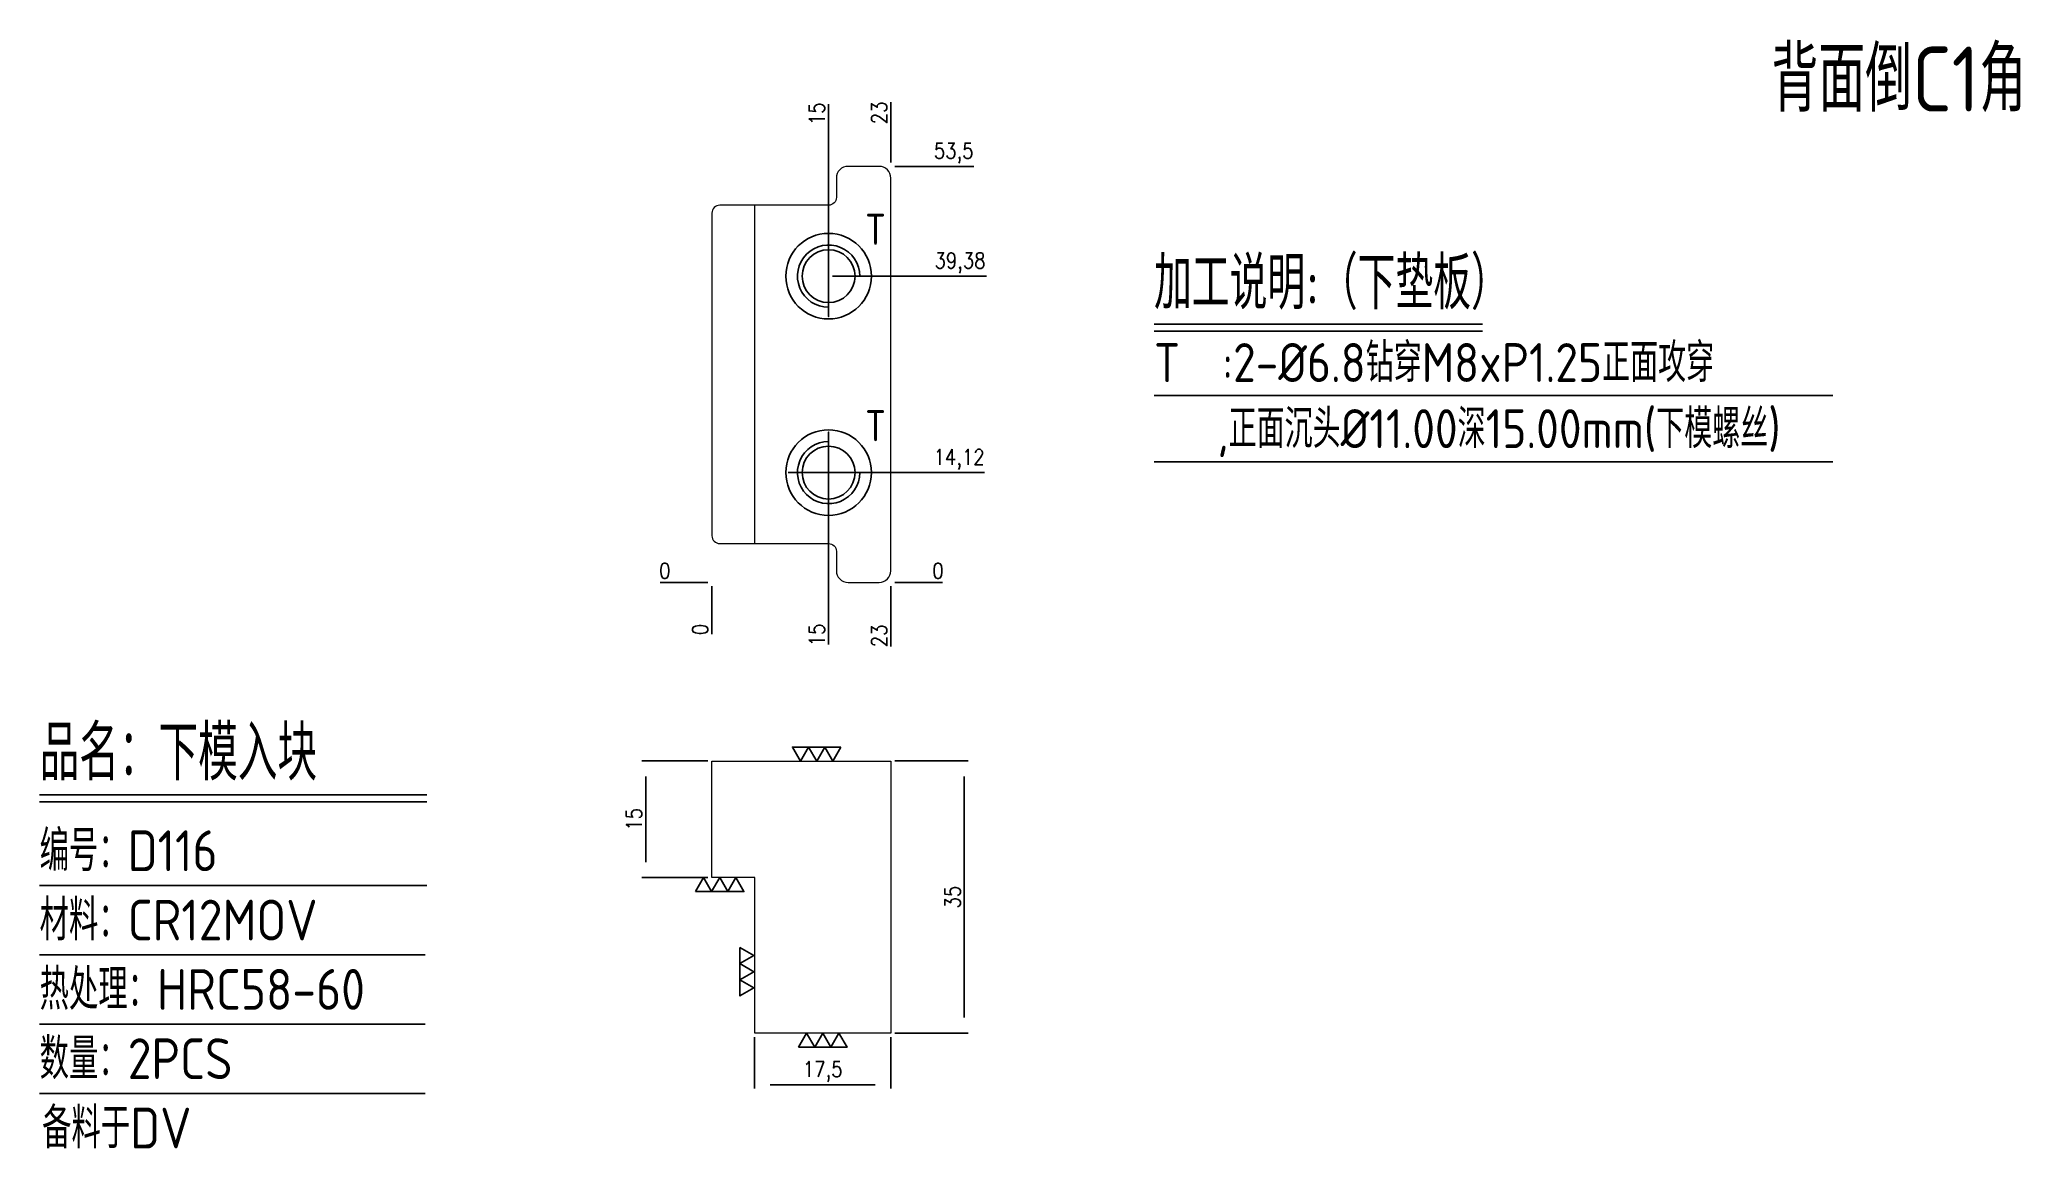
# Model space of a CAD drawing. Header units: millimetres. Extents: x 108112 to 108367, y -5225 to -5082.
import ezdxf
from ezdxf.enums import TextEntityAlignment as Align

# ---------------------------------------------------------------- set-up
doc = ezdxf.new("R2010")
doc.units = ezdxf.units.MM
doc.linetypes.add('CENTER', pattern=[0])
doc.linetypes.add('HIDDEN', pattern=[0])
for name, color, linetype in [('DIM', 4, 'Continuous'), ('LB_P', 2, 'Continuous'), ('TEXT', 4, 'Continuous')]:
    doc.layers.add(name, color=color, linetype=linetype)
doc.styles.add('gbenor', font='gbenor.shx', dxfattribs={"bigfont": 'gbcbig.shx'})
doc.styles.get("Standard").update_dxf_attribs({"font": 'txt.shx', "width": 0.85, "bigfont": 'ctxt.shx'})
doc.dimstyles.new('T-2-WX', dxfattribs={"dimtxt": 2, "dimasz": 2, "dimexe": 0.5, "dimexo": 0.5, "dimgap": 0.5, "dimtad": 1, "dimtxsty": 'Standard', "dimblk": 'OPEN30', "dimcen": 0, "dimazin": 3, "dimtfac": 1, "dimtmove": 0, "dimatfit": 3, "dimldrblk": 'OPEN30', "dimlwd": -1, "dimlwe": -1})

# ---------------------------------------------------------------- blocks, each defined once
blk = doc.blocks.new('*D7579')
at = {"layer": 'Defpoints', "color": 0}
for p in [(108198.7, -5152.11), (108221.7, -5152.11), (108226.7, -5152.11)]:
    blk.add_point(p, dxfattribs=at)
at = {"layer": 'DIM', "color": 0, "linetype": 'Continuous'}
blk.add_line((108222.2, -5152.11), (108228.34, -5152.11), dxfattribs=at)
at = {"layer": 'DIM', "color": 0, "insert": (108227.77, -5150.61), "char_height": 2, "attachment_point": 5}
blk.add_mtext('0', dxfattribs=at)
blk = doc.blocks.new('_Open30')
blk = doc.blocks.new('*D7580')
at = {"layer": 'Defpoints', "color": 0}
for p in [(108213.7, -5137.99), (108226.7, -5137.99), (108198.7, -5152.11)]:
    blk.add_point(p, dxfattribs=at)
at = {"layer": 'DIM', "color": 0, "linetype": 'Continuous'}
for p, q in [((108214.2, -5137.99), (108218.7, -5137.99)), ((108218.7, -5137.99), (108222.7, -5137.99)), ((108222.7, -5137.99), (108233.76, -5137.99))]:
    blk.add_line(p, q, dxfattribs=at)
at = {"layer": 'DIM', "color": 0, "insert": (108230.48, -5136.29), "char_height": 2, "attachment_point": 5}
blk.add_mtext('14,12', dxfattribs=at)
blk = doc.blocks.new('*D7581')
at = {"layer": 'Defpoints', "color": 0}
for p in [(108213.7, -5112.73), (108226.7, -5112.73), (108198.7, -5152.11)]:
    blk.add_point(p, dxfattribs=at)
at = {"layer": 'DIM', "color": 0, "linetype": 'Continuous'}
for p, q in [((108214.2, -5112.73), (108218.7, -5112.73)), ((108218.7, -5112.73), (108222.7, -5112.73)), ((108222.7, -5112.73), (108234, -5112.73))]:
    blk.add_line(p, q, dxfattribs=at)
at = {"layer": 'DIM', "color": 0, "insert": (108230.6, -5111.03), "char_height": 2, "attachment_point": 5}
blk.add_mtext('39,38', dxfattribs=at)
blk = doc.blocks.new('*D7582')
at = {"layer": 'Defpoints', "color": 0}
for p in [(108221.7, -5098.61), (108226.7, -5098.61), (108198.7, -5152.11)]:
    blk.add_point(p, dxfattribs=at)
at = {"layer": 'DIM', "color": 0, "linetype": 'Continuous'}
for p, q in [((108222.2, -5098.61), (108225.7, -5098.61)), ((108225.7, -5098.61), (108222.7, -5098.61)), ((108222.7, -5098.61), (108232.38, -5098.61))]:
    blk.add_line(p, q, dxfattribs=at)
at = {"layer": 'DIM', "color": 0, "insert": (108229.79, -5096.91), "char_height": 2, "attachment_point": 5}
blk.add_mtext('53,5', dxfattribs=at)
blk = doc.blocks.new('*D7583')
at = {"layer": 'Defpoints', "color": 0}
for p in [(108193.7, -5152.11), (108198.7, -5152.11), (108198.7, -5152.11)]:
    blk.add_point(p, dxfattribs=at)
at = {"layer": 'DIM', "color": 0, "linetype": 'Continuous'}
blk.add_line((108198.2, -5152.11), (108192.07, -5152.11), dxfattribs=at)
at = {"layer": 'DIM', "color": 0, "insert": (108192.64, -5150.61), "char_height": 2, "attachment_point": 5}
blk.add_mtext('0', dxfattribs=at)
blk = doc.blocks.new('*D7584')
at = {"layer": 'Defpoints', "color": 0}
for p in [(108198.7, -5152.11), (108221.7, -5152.11), (108221.7, -5157.11)]:
    blk.add_point(p, dxfattribs=at)
at = {"layer": 'DIM', "color": 0, "linetype": 'Continuous'}
for p, q in [((108221.7, -5152.61), (108221.7, -5156.11)), ((108221.7, -5156.11), (108221.7, -5153.11)), ((108221.7, -5153.11), (108221.7, -5160.36))]:
    blk.add_line(p, q, dxfattribs=at)
at = {"layer": 'DIM', "color": 0, "insert": (108220.2, -5158.98), "char_height": 2, "attachment_point": 5, "rotation": 90}
blk.add_mtext('23', dxfattribs=at)
blk = doc.blocks.new('*D7585')
at = {"layer": 'Defpoints', "color": 0}
for p in [(108213.7, -5137.99), (108198.7, -5152.11), (108213.7, -5157.11)]:
    blk.add_point(p, dxfattribs=at)
at = {"layer": 'DIM', "color": 0, "linetype": 'Continuous'}
for p, q in [((108213.7, -5138.49), (108213.7, -5149.11)), ((108213.7, -5149.11), (108213.7, -5153.11)), ((108213.7, -5153.11), (108213.7, -5160.11))]:
    blk.add_line(p, q, dxfattribs=at)
at = {"layer": 'DIM', "color": 0, "insert": (108212.2, -5158.86), "char_height": 2, "attachment_point": 5, "rotation": 90}
blk.add_mtext('15', dxfattribs=at)
blk = doc.blocks.new('*D7586')
at = {"layer": 'Defpoints', "color": 0}
for p in [(108198.7, -5152.11), (108198.7, -5152.11), (108198.7, -5157.11)]:
    blk.add_point(p, dxfattribs=at)
at = {"layer": 'DIM', "color": 0, "linetype": 'Continuous'}
blk.add_line((108198.7, -5152.61), (108198.7, -5158.74), dxfattribs=at)
at = {"layer": 'DIM', "color": 0, "insert": (108197.2, -5158.17), "char_height": 2, "attachment_point": 5, "rotation": 90}
blk.add_mtext('0', dxfattribs=at)
blk = doc.blocks.new('*D7587')
at = {"layer": 'Defpoints', "color": 0}
for p in [(108221.7, -5093.61), (108221.7, -5098.61), (108198.7, -5152.11)]:
    blk.add_point(p, dxfattribs=at)
at = {"layer": 'DIM', "color": 0, "linetype": 'Continuous'}
for p, q in [((108221.7, -5097.61), (108221.7, -5090.35)), ((108221.7, -5098.11), (108221.7, -5094.61)), ((108221.7, -5094.61), (108221.7, -5097.61))]:
    blk.add_line(p, q, dxfattribs=at)
at = {"layer": 'DIM', "color": 0, "insert": (108220.2, -5091.73), "char_height": 2, "attachment_point": 5, "rotation": 90}
blk.add_mtext('23', dxfattribs=at)
blk = doc.blocks.new('*D7588')
at = {"layer": 'Defpoints', "color": 0}
for p in [(108213.7, -5093.61), (108213.7, -5112.73), (108198.7, -5152.11)]:
    blk.add_point(p, dxfattribs=at)
at = {"layer": 'DIM', "color": 0, "linetype": 'Continuous'}
for p, q in [((108213.7, -5097.61), (108213.7, -5090.6)), ((108213.7, -5101.61), (108213.7, -5097.61)), ((108213.7, -5112.23), (108213.7, -5101.61))]:
    blk.add_line(p, q, dxfattribs=at)
at = {"layer": 'DIM', "color": 0, "insert": (108212.2, -5091.85), "char_height": 2, "attachment_point": 5, "rotation": 90}
blk.add_mtext('15', dxfattribs=at)
blk = doc.blocks.new('*D7589')
at = {"layer": 'Defpoints', "color": 0}
for p in [(108221.7, -5175.07), (108221.7, -5210.07), (108231.15, -5210.07)]:
    blk.add_point(p, dxfattribs=at)
at = {"layer": 'DIM', "color": 0, "linetype": 'Continuous'}
for p, q in [((108222.2, -5175.07), (108231.65, -5175.07)), ((108231.15, -5177.07), (108231.15, -5208.07)), ((108222.2, -5210.07), (108231.65, -5210.07))]:
    blk.add_line(p, q, dxfattribs=at)
at = {"layer": 'DIM', "color": 0, "insert": (108229.65, -5192.57), "char_height": 2, "attachment_point": 5, "rotation": 90}
blk.add_mtext('35', dxfattribs=at)
blk = doc.blocks.new('*D7590')
at = {"layer": 'Defpoints', "color": 0}
for p in [(108198.7, -5175.07), (108190.2, -5190.07), (108198.7, -5190.07)]:
    blk.add_point(p, dxfattribs=at)
at = {"layer": 'DIM', "color": 0, "linetype": 'Continuous'}
for p, q in [((108198.2, -5175.07), (108189.7, -5175.07)), ((108190.2, -5177.07), (108190.2, -5188.07)), ((108198.2, -5190.07), (108189.7, -5190.07))]:
    blk.add_line(p, q, dxfattribs=at)
at = {"layer": 'DIM', "color": 0, "insert": (108188.7, -5182.57), "char_height": 2, "attachment_point": 5, "rotation": 90}
blk.add_mtext('15', dxfattribs=at)
blk = doc.blocks.new('*D7591')
at = {"layer": 'Defpoints', "color": 0}
for p in [(108204.2, -5210.07), (108221.7, -5210.07), (108221.7, -5216.69)]:
    blk.add_point(p, dxfattribs=at)
at = {"layer": 'DIM', "color": 0, "linetype": 'Continuous'}
for p, q in [((108204.2, -5210.57), (108204.2, -5217.19)), ((108221.7, -5210.57), (108221.7, -5217.19)), ((108206.2, -5216.69), (108219.7, -5216.69))]:
    blk.add_line(p, q, dxfattribs=at)
at = {"layer": 'DIM', "color": 0, "insert": (108212.95, -5215), "char_height": 2, "attachment_point": 5}
blk.add_mtext('17,5', dxfattribs=at)

msp = doc.modelspace()

# ---------------------------------------------------------------- linework, layer by layer
at = {"layer": 'DIM', "color": 4, "linetype": 'Continuous', "lineweight": 25}
for p, q in [((108112.283, -5179.406), (108162.064, -5179.406)), ((108112.283, -5180.323), (108162.064, -5180.323)), ((108112.283, -5191.07), (108162.064, -5191.07)), ((108112.283, -5199.983), (108161.847, -5199.983)), ((108112.283, -5208.895), (108161.847, -5208.895)), ((108112.283, -5217.807), (108161.847, -5217.807))]:
    msp.add_line(p, q, dxfattribs=at)
at = {"layer": 'LB_P', "linetype": 'HIDDEN', "lineweight": 15, "ltscale": 0.5}
msp.add_line((108204.202, -5147.105), (108204.202, -5103.605), dxfattribs=at)
at = {"layer": 'LB_P', "linetype": 'Continuous', "lineweight": 15}
msp.add_lwpolyline([(108221.702, -5150.605), (108221.702, -5100.105, 0.4142136), (108220.202, -5098.605), (108216.202, -5098.605, 0.4142136), (108214.702, -5100.105), (108214.702, -5102.605, -0.4142136), (108213.702, -5103.605), (108199.702, -5103.605, 0.4142136), (108198.702, -5104.605), (108198.702, -5146.105, 0.4142136), (108199.702, -5147.105), (108213.702, -5147.105, -0.4142136), (108214.702, -5148.105), (108214.702, -5150.605, 0.4142136), (108216.202, -5152.105), (108220.202, -5152.105, 0.4142136)], format="xyb", close=True, dxfattribs=at)
at = {"layer": 'LB_P', "color": 4, "linetype": 'CENTER', "ltscale": 0.007}
for points in [[(108213.702, -5107.525), (108213.702, -5117.925)], [(108213.702, -5143.185), (108213.702, -5132.785)], [(108208.502, -5137.985), (108218.902, -5137.985)]]:
    msp.add_lwpolyline(points, close=True, dxfattribs=at)
at = {"layer": 'LB_P'}
for points in [[(108217.702, -5112.725, 2.4142136), (108213.702, -5116.725, -2.4142136)], [(108217.702, -5137.985, -2.4142136), (108213.702, -5133.985, 2.4142136)]]:
    msp.add_lwpolyline(points, format="xyb", close=True, dxfattribs=at)
at = {"layer": 'LB_P', "color": 4, "linetype": 'Continuous'}
for points in [[(108215.291, -5173.271), (108214.252, -5175.071), (108213.213, -5173.271), (108212.174, -5175.071), (108211.134, -5173.271), (108210.095, -5175.071), (108209.056, -5173.271), (108215.291, -5173.271)], [(108196.588, -5191.871), (108197.628, -5190.071), (108198.667, -5191.871), (108199.706, -5190.071), (108200.745, -5191.871), (108201.784, -5190.071), (108202.824, -5191.871), (108196.588, -5191.871)], [(108202.294, -5199.046), (108204.094, -5200.085), (108202.294, -5201.124), (108204.094, -5202.163), (108202.294, -5203.203), (108204.094, -5204.242), (108202.294, -5205.281), (108202.294, -5199.046)], [(108209.834, -5211.871), (108210.874, -5210.071), (108211.913, -5211.871), (108212.952, -5210.071), (108213.991, -5211.871), (108215.031, -5210.071), (108216.07, -5211.871), (108209.834, -5211.871)]]:
    msp.add_lwpolyline(points, close=True, dxfattribs=at)
at = {"layer": 'LB_P', "color": 2, "linetype": 'Continuous', "lineweight": 15}
msp.add_lwpolyline([(108204.202, -5190.071), (108198.702, -5190.071), (108198.702, -5175.071), (108221.702, -5175.071), (108221.702, -5210.071), (108204.202, -5210.071)], close=True, dxfattribs=at)
at = {"layer": 'LB_P'}
for centre, radius in [((108213.702, -5112.725), 5.5), ((108213.702, -5112.725), 3.4), ((108213.702, -5137.985), 5.5), ((108213.702, -5137.985), 3.4)]:
    msp.add_circle(centre, radius, dxfattribs=at)
at = {"layer": 'TEXT', "color": 3, "linetype": 'Continuous'}
for p, q in [((108255.536, -5118.91), (108297.777, -5118.91)), ((108255.536, -5119.785), (108297.777, -5119.785)), ((108255.536, -5128.085), (108342.773, -5128.085)), ((108255.536, -5136.585), (108342.773, -5136.585))]:
    msp.add_line(p, q, dxfattribs=at)

# ---------------------------------------------------------------- texts
at = {"layer": 'DIM', "color": 3, "linetype": 'Continuous', "lineweight": 25, "style": 'gbenor'}
for s, height, p in [('品名：下模入块', 7.0775, (108112.283, -5177.571)), ('编号：D116', 5.2426, (108112.283, -5189.235)), ('材料：CR12MOV', 5.2426, (108112.283, -5198.148)), ('热处理：HRC58-60', 5.24257, (108112.283, -5207.06)), ('数量：2PCS', 5.2426, (108112.283, -5215.972)), ('备料于DV', 5.2426, (108112.602, -5224.885))]:
    msp.add_text(s, height=height, dxfattribs=at).set_placement(p)
at = {"layer": 'TEXT', "color": 4, "lineweight": 18, "style": 'gbenor'}
msp.add_text('背面倒C1角', height=8.3562, dxfattribs=at).set_placement((108334.914, -5091.563))
at = {"layer": 'TEXT', "color": 4, "linetype": 'Continuous', "style": 'gbenor'}
for p in [(108219.736, -5106.691), (108219.736, -5131.951)]:
    msp.add_text('T', height=4, dxfattribs=at).set_placement(p, align=Align.MIDDLE_CENTER)
for s, height, p in [('加工说明:（下垫板）', 6.75, (108255.536, -5116.985)), ('T  :2-%%c6.8钻穿M8xP1.25正面攻穿', 5, (108255.536, -5126.335)), ('   ,正面沉头%%C11.00深15.00mm(下模螺丝)', 5, (108255.536, -5134.835))]:
    msp.add_text(s, height=height, dxfattribs=at).set_placement(p)

# ---------------------------------------------------------------- dimensions: what is measured, and where the dimension line sits
at = {"layer": 'DIM', "color": 4, "linetype": 'Continuous'}
for feature_location, offset, dtype, origin, picture, middle in [((108221.702, -5098.605), (0, 5), 1, (108198.702, -5152.105), '*D7587', (108220.202, -5091.729)), ((108213.702, -5112.725), (0, 19.12), 1, (108198.702, -5152.105), '*D7588', (108212.202, -5091.851)), ((108221.702, -5098.605), (5, 0), 0, (108198.702, -5152.105), '*D7582', (108229.793, -5096.915)), ((108213.702, -5112.725), (13, 0), 0, (108198.702, -5152.105), '*D7581', (108230.602, -5111.035)), ((108213.702, -5137.985), (13, 0), 0, (108198.702, -5152.105), '*D7580', (108230.481, -5136.295)), ((108213.702, -5137.985), (0, -19.12), 1, (108198.702, -5152.105), '*D7585', (108212.202, -5158.86)), ((108198.702154108, -5152.105392955), (-5, 0), 0, (108198.702154108, -5152.105392955), '*D7583', (108192.635487442, -5150.605392955)), ((108221.702154129, -5152.105392955), (5, 0), 0, (108198.702154108, -5152.105392955), '*D7579', (108227.768820795, -5150.605392955)), ((108198.702154108, -5152.105392955), (0, -5), 1, (108198.702154108, -5152.105392955), '*D7586', (108197.202154108, -5158.172059621)), ((108221.702, -5152.105), (0, -5), 1, (108198.702, -5152.105), '*D7584', (108220.202, -5158.982))]:
    dim = msp.add_ordinate_dim(feature_location=feature_location, offset=offset, dtype=dtype, origin=origin, dimstyle='T-2-WX', dxfattribs=at)
    dim.commit()
    dim.dimension.update_dxf_attribs({"geometry": picture, "text_midpoint": middle})
for base, p1, p2, picture, middle in [((108190.196, -5190.071), (108198.702, -5175.071), (108198.702, -5190.071), '*D7590', (108188.696, -5182.571)), ((108231.147, -5210.071), (108221.702, -5175.071), (108221.702, -5210.071), '*D7589', (108229.647, -5192.571))]:
    dim = msp.add_linear_dim(base=base, p1=p1, p2=p2, angle=90, dimstyle='T-2-WX', dxfattribs=at)
    dim.commit()
    dim.dimension.update_dxf_attribs({"geometry": picture, "text_midpoint": middle})
dim = msp.add_linear_dim(base=(108221.702, -5216.686), p1=(108204.202, -5210.071), p2=(108221.702, -5210.071), dimstyle='T-2-WX', dxfattribs=at)
dim.commit()
dim.dimension.update_dxf_attribs({"geometry": '*D7591', "text_midpoint": (108212.952, -5214.995)})

doc.saveas('drawing.dxf')
